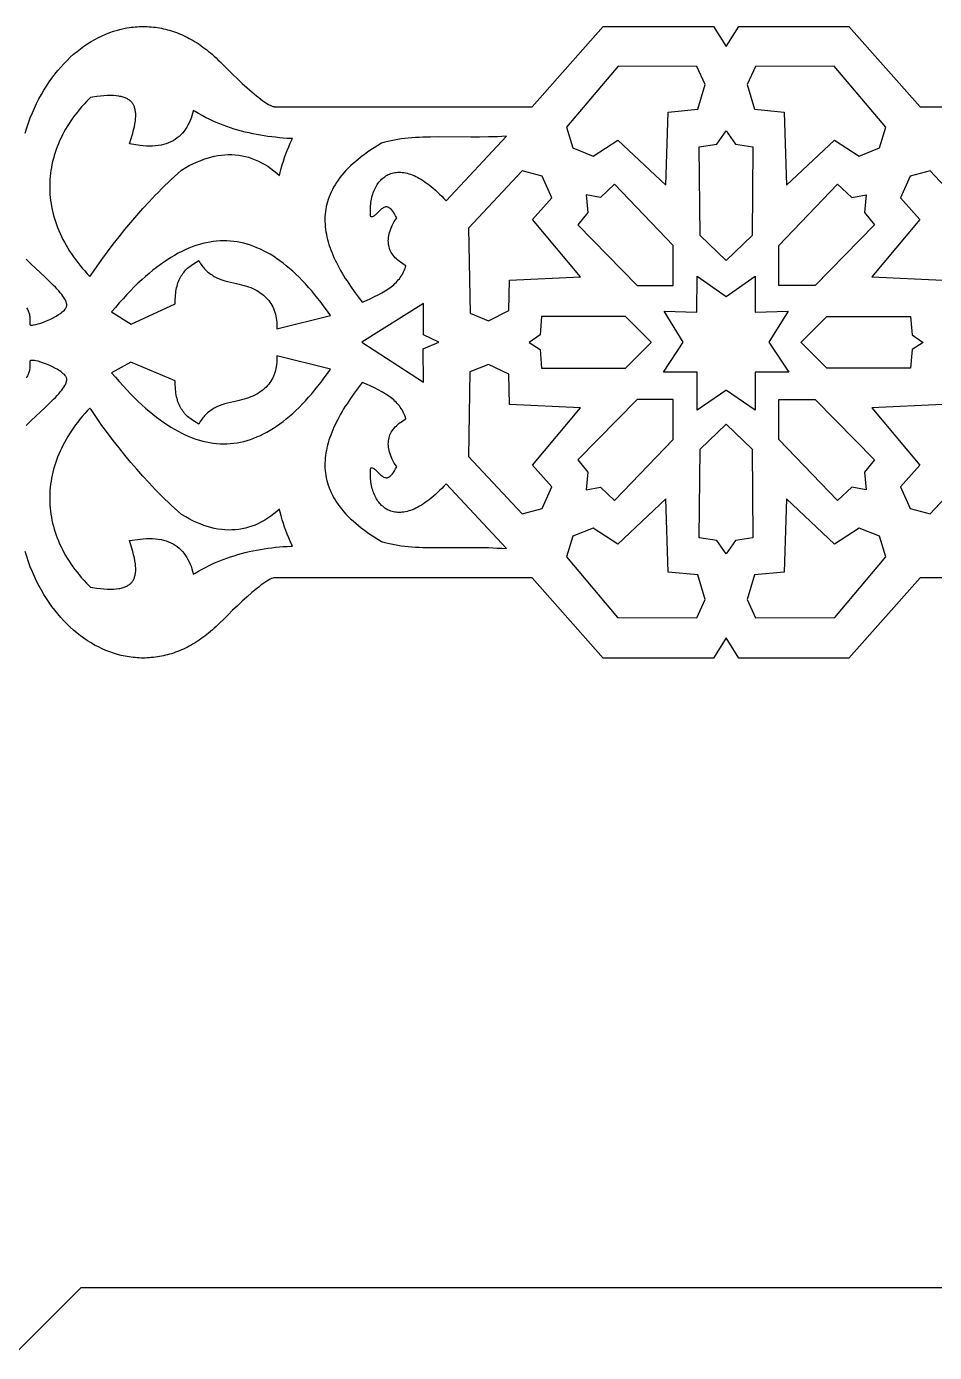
# Model space of a CAD drawing. Extents: x -535 to 1345, y -535 to 535.
# Drawn here: x -73 to 21.7, y 157.1 to 295.4 of the extents above; entities that cross this region are included whole.
import ezdxf

# ---------------------------------------------------------------- set-up
doc = ezdxf.new("R2010")
doc.units = 0
doc.layers.add('LAYER_1', color=18, linetype='CONTINUOUS')
doc.layers.add('LAYER_10', color=174, linetype='CONTINUOUS')

msp = doc.modelspace()

# ---------------------------------------------------------------- linework, layer by layer
at = {"layer": 'LAYER_1'}
for points in [[(-6.06, 286.52), (-2.96, 286.81), (-2.19, 289.39), (-3.05, 291.28), (-11.27, 291.3), (-16.66, 284.93), (-15.99, 282.79), (-13.88, 281.93), (-11.29, 283.6), (-6.3, 278.88)], [(6.3, 278.88), (11.29, 283.6), (13.88, 281.93), (15.99, 282.79), (16.66, 284.93), (11.27, 291.3), (3.05, 291.28), (2.19, 289.39), (2.96, 286.81), (6.06, 286.52)], [(-55.38, 286.58), (-55.57, 286.7), (-55.59, 286.63), (-55.65, 286.37), (-55.73, 286.12), (-55.81, 285.87), (-55.91, 285.63), (-56.01, 285.39), (-56.13, 285.16), (-56.25, 284.94), (-56.39, 284.73), (-56.54, 284.53), (-56.7, 284.33), (-56.87, 284.15), (-57.05, 283.98), (-57.25, 283.82), (-57.46, 283.67), (-57.68, 283.53), (-57.91, 283.41), (-58.15, 283.31), (-58.4, 283.21), (-58.67, 283.14), (-58.94, 283.07), (-59.22, 283.02), (-59.52, 282.99), (-59.82, 282.97), (-60.13, 282.96), (-60.45, 282.97), (-60.79, 282.99), (-61.13, 283.03), (-62.24, 283.19), (-61.89, 284.31), (-61.8, 284.66), (-61.72, 284.99), (-61.66, 285.31), (-61.61, 285.61), (-61.6, 285.75), (-61.59, 285.88), (-61.58, 286.01), (-61.58, 286.14), (-61.58, 286.26), (-61.58, 286.38), (-61.59, 286.49), (-61.6, 286.6), (-61.62, 286.7), (-61.64, 286.8), (-61.66, 286.89), (-61.69, 286.98), (-61.71, 287.06), (-61.75, 287.14), (-61.78, 287.22), (-61.82, 287.29), (-61.86, 287.36), (-61.9, 287.42), (-61.94, 287.48), (-61.99, 287.54), (-62.04, 287.6), (-62.1, 287.65), (-62.16, 287.71), (-62.22, 287.76), (-62.28, 287.8), (-62.36, 287.85), (-62.43, 287.89), (-62.51, 287.93), (-62.6, 287.97), (-62.69, 288.01), (-62.78, 288.05), (-62.89, 288.08), (-62.99, 288.11), (-63.11, 288.14), (-63.22, 288.16), (-63.34, 288.18), (-63.61, 288.22), (-63.9, 288.24), (-64.21, 288.25), (-64.54, 288.24), (-64.89, 288.22), (-65.26, 288.19), (-65.65, 288.14), (-66.07, 288.08), (-66.31, 288.03), (-66.44, 287.9), (-66.71, 287.62), (-66.97, 287.34), (-67.22, 287.06), (-67.46, 286.77), (-67.7, 286.48), (-67.92, 286.2), (-68.13, 285.91), (-68.34, 285.61), (-68.53, 285.32), (-68.72, 285.02), (-68.89, 284.73), (-69.06, 284.43), (-69.22, 284.13), (-69.37, 283.82), (-69.51, 283.52), (-69.64, 283.22), (-69.76, 282.91), (-69.88, 282.61), (-69.98, 282.3), (-70.08, 281.99), (-70.16, 281.68), (-70.24, 281.37), (-70.31, 281.06), (-70.37, 280.75), (-70.42, 280.44), (-70.47, 280.13), (-70.5, 279.81), (-70.52, 279.5), (-70.54, 279.19), (-70.55, 278.87), (-70.55, 278.56), (-70.54, 278.24), (-70.52, 277.93), (-70.49, 277.62), (-70.45, 277.3), (-70.41, 276.99), (-70.35, 276.67), (-70.29, 276.36), (-70.22, 276.04), (-70.14, 275.73), (-70.05, 275.42), (-69.95, 275.11), (-69.84, 274.79), (-69.72, 274.48), (-69.6, 274.17), (-69.46, 273.86), (-69.32, 273.55), (-69.17, 273.24), (-69.01, 272.94), (-68.84, 272.63), (-68.66, 272.33), (-68.47, 272.02), (-68.27, 271.72), (-68.07, 271.42), (-67.85, 271.12), (-67.62, 270.82), (-67.39, 270.53), (-67.15, 270.23), (-66.89, 269.94), (-66.63, 269.65), (-66.36, 269.36), (-66.35, 269.35), (-66.24, 269.52), (-65.67, 270.34), (-65.1, 271.15), (-64.51, 271.95), (-63.92, 272.74), (-63.32, 273.51), (-62.71, 274.27), (-62.09, 275.01), (-61.47, 275.74), (-60.84, 276.46), (-60.19, 277.16), (-59.87, 277.51), (-59.54, 277.85), (-59.21, 278.18), (-58.88, 278.52), (-58.54, 278.85), (-58.21, 279.17), (-57.87, 279.49), (-57.53, 279.81), (-57.18, 280.12), (-56.79, 280.47), (-56.36, 280.72), (-55.99, 280.93), (-55.61, 281.12), (-55.23, 281.29), (-54.86, 281.45), (-54.49, 281.59), (-54.12, 281.72), (-53.75, 281.82), (-53.38, 281.91), (-53.01, 281.98), (-52.64, 282.03), (-52.28, 282.07), (-51.92, 282.08), (-51.56, 282.08), (-51.2, 282.06), (-50.84, 282.02), (-50.49, 281.97), (-50.14, 281.89), (-49.8, 281.8), (-49.45, 281.68), (-49.11, 281.55), (-48.78, 281.41), (-48.45, 281.24), (-48.12, 281.06), (-47.8, 280.86), (-47.49, 280.64), (-47.17, 280.4), (-46.86, 280.15), (-46.58, 279.9), (-46.5, 280.23), (-46.4, 280.62), (-46.29, 281.01), (-46.18, 281.39), (-46.05, 281.77), (-45.91, 282.15), (-45.77, 282.52), (-45.62, 282.89), (-45.46, 283.26), (-45.29, 283.63), (-45.23, 283.75), (-45.38, 283.76), (-45.79, 283.78), (-46.19, 283.81), (-46.59, 283.85), (-46.99, 283.89), (-47.39, 283.93), (-47.79, 283.98), (-48.19, 284.04), (-48.58, 284.11), (-48.98, 284.18), (-49.37, 284.26), (-49.76, 284.34), (-50.15, 284.43), (-50.54, 284.53), (-50.92, 284.64), (-51.3, 284.75), (-51.69, 284.88), (-52.06, 285.01), (-52.44, 285.15), (-52.82, 285.29), (-53.19, 285.45), (-53.56, 285.62), (-53.93, 285.79), (-54.29, 285.97), (-54.66, 286.16), (-55.02, 286.37)], [(-29.2, 277.25), (-22.91, 284.01), (-23.39, 283.98), (-23.86, 283.95), (-24.33, 283.93), (-24.79, 283.92), (-25.71, 283.9), (-26.61, 283.9), (-30.03, 283.92), (-30.84, 283.91), (-31.63, 283.89), (-32.02, 283.88), (-32.4, 283.86), (-32.78, 283.83), (-33.15, 283.8), (-33.52, 283.76), (-33.88, 283.72), (-34.24, 283.66), (-34.59, 283.6), (-34.93, 283.53), (-35.27, 283.46), (-35.61, 283.37), (-35.94, 283.27), (-36.32, 283.04), (-36.7, 282.8), (-37.06, 282.57), (-37.4, 282.33), (-37.73, 282.1), (-38.05, 281.86), (-38.35, 281.62), (-38.63, 281.38), (-38.91, 281.14), (-39.17, 280.9), (-39.42, 280.66), (-39.65, 280.41), (-39.87, 280.17), (-40.08, 279.92), (-40.28, 279.68), (-40.46, 279.43), (-40.63, 279.18), (-40.79, 278.93), (-40.94, 278.68), (-41.07, 278.43), (-41.2, 278.18), (-41.31, 277.92), (-41.41, 277.67), (-41.5, 277.41), (-41.58, 277.16), (-41.65, 276.9), (-41.71, 276.65), (-41.76, 276.39), (-41.79, 276.13), (-41.82, 275.87), (-41.84, 275.61), (-41.84, 275.35), (-41.84, 275.09), (-41.83, 274.82), (-41.81, 274.56), (-41.78, 274.3), (-41.74, 274.03), (-41.69, 273.77), (-41.64, 273.5), (-41.57, 273.24), (-41.5, 272.97), (-41.42, 272.7), (-41.33, 272.43), (-41.24, 272.16), (-41.13, 271.89), (-41.02, 271.62), (-40.9, 271.35), (-40.78, 271.08), (-40.64, 270.81), (-40.51, 270.54), (-40.36, 270.27), (-40.21, 269.99), (-40.05, 269.72), (-39.89, 269.45), (-39.72, 269.17), (-39.54, 268.9), (-39.36, 268.62), (-39.17, 268.35), (-38.78, 267.79), (-38.37, 267.24), (-37.95, 266.68), (-37.5, 266.87), (-37.07, 267.07), (-36.66, 267.26), (-36.28, 267.45), (-35.91, 267.65), (-35.57, 267.85), (-35.4, 267.96), (-35.24, 268.06), (-35.09, 268.17), (-34.94, 268.28), (-34.8, 268.39), (-34.67, 268.51), (-34.54, 268.63), (-34.42, 268.75), (-34.3, 268.87), (-34.19, 269), (-34.08, 269.13), (-33.98, 269.26), (-33.89, 269.4), (-33.8, 269.54), (-33.72, 269.69), (-33.64, 269.84), (-33.57, 269.99), (-33.51, 270.15), (-33.45, 270.31), (-33.4, 270.48), (-33.59, 270.59), (-33.77, 270.71), (-33.94, 270.83), (-34.1, 270.95), (-34.24, 271.07), (-34.38, 271.2), (-34.51, 271.32), (-34.63, 271.46), (-34.73, 271.59), (-34.83, 271.73), (-34.92, 271.87), (-34.99, 272.01), (-35.06, 272.16), (-35.11, 272.31), (-35.16, 272.46), (-35.19, 272.61), (-35.22, 272.77), (-35.23, 272.93), (-35.24, 273.1), (-35.23, 273.26), (-35.22, 273.43), (-35.19, 273.6), (-35.15, 273.78), (-35.11, 273.96), (-35.05, 274.14), (-34.98, 274.32), (-34.9, 274.51), (-34.82, 274.7), (-34.72, 274.89), (-34.61, 275.09), (-34.49, 275.29), (-34.36, 275.49), (-34.48, 275.71), (-34.59, 275.9), (-34.7, 276.07), (-34.8, 276.22), (-34.9, 276.34), (-35, 276.43), (-35.1, 276.51), (-35.19, 276.57), (-35.28, 276.6), (-35.37, 276.62), (-35.45, 276.63), (-35.53, 276.62), (-35.61, 276.6), (-35.69, 276.57), (-35.77, 276.52), (-35.85, 276.47), (-35.93, 276.41), (-36, 276.35), (-36.15, 276.2), (-36.45, 275.91), (-36.6, 275.78), (-36.67, 275.72), (-36.75, 275.67), (-36.83, 275.63), (-36.91, 275.6), (-36.99, 275.58), (-37.07, 275.58), (-37.09, 275.78), (-37.1, 275.97), (-37.1, 276.17), (-37.1, 276.36), (-37.09, 276.55), (-37.08, 276.73), (-37.06, 276.91), (-37.04, 277.09), (-37.01, 277.27), (-36.98, 277.44), (-36.94, 277.61), (-36.9, 277.78), (-36.85, 277.94), (-36.8, 278.1), (-36.74, 278.25), (-36.68, 278.4), (-36.61, 278.54), (-36.54, 278.68), (-36.47, 278.82), (-36.39, 278.95), (-36.31, 279.07), (-36.22, 279.19), (-36.13, 279.3), (-36.03, 279.41), (-35.93, 279.52), (-35.82, 279.61), (-35.71, 279.7), (-35.6, 279.78), (-35.48, 279.86), (-35.36, 279.93), (-35.24, 280), (-35.11, 280.05), (-34.98, 280.1), (-34.84, 280.15), (-34.7, 280.18), (-34.55, 280.21), (-34.41, 280.23), (-34.26, 280.24), (-34.1, 280.24), (-33.94, 280.24), (-33.78, 280.23), (-33.61, 280.2), (-33.45, 280.17), (-33.27, 280.14), (-33.1, 280.09), (-32.92, 280.03), (-32.74, 279.96), (-32.55, 279.89), (-32.37, 279.8), (-32.17, 279.71), (-31.98, 279.6), (-31.78, 279.48), (-31.58, 279.36), (-31.38, 279.22), (-31.17, 279.08), (-30.97, 278.92), (-30.75, 278.75), (-30.54, 278.57), (-30.32, 278.38), (-30.11, 278.17), (-29.88, 277.96), (-29.66, 277.73), (-29.43, 277.5)], [(0, 271.04), (-2.71, 273.63), (-2.8, 282.9), (-0.96, 283.18), (0, 284.57), (0.96, 283.18), (2.8, 282.9), (2.71, 273.63)], [(-22.68, 265.8), (-22.59, 268.98), (-15.18, 269.32), (-20.2, 275.32), (-18.18, 277.56), (-19.19, 279.84), (-21.29, 280.4), (-26.88, 274.4), (-26.71, 265.55), (-24.77, 264.73)], [(22.59, 268.98), (22.68, 265.8), (24.77, 264.73), (26.71, 265.55), (26.88, 274.4), (21.29, 280.4), (19.19, 279.84), (18.18, 277.56), (20.2, 275.32), (15.18, 269.32)], [(-9.27, 268.44), (-5.51, 268.44), (-5.51, 272.61), (-11.63, 279.01), (-13.12, 277.62), (-14.6, 277.9), (-14.43, 276.04), (-15.48, 274.75)], [(9.27, 268.44), (5.51, 268.44), (5.51, 272.61), (11.63, 279.01), (13.12, 277.62), (14.6, 277.9), (14.43, 276.04), (15.48, 274.75)], [(-46.87, 263.9), (-41.27, 265.29), (-41.59, 265.76), (-41.92, 266.2), (-42.24, 266.64), (-42.57, 267.06), (-42.89, 267.46), (-43.22, 267.85), (-43.55, 268.23), (-43.88, 268.6), (-44.21, 268.95), (-44.54, 269.28), (-44.87, 269.61), (-45.2, 269.91), (-45.54, 270.21), (-45.87, 270.49), (-46.21, 270.76), (-46.54, 271.01), (-46.88, 271.25), (-47.22, 271.47), (-47.56, 271.68), (-47.9, 271.87), (-48.24, 272.05), (-48.58, 272.22), (-48.93, 272.37), (-49.27, 272.51), (-49.62, 272.63), (-49.96, 272.74), (-50.31, 272.83), (-50.66, 272.91), (-51.01, 272.97), (-51.36, 273.02), (-51.72, 273.06), (-52.07, 273.08), (-52.42, 273.08), (-52.78, 273.07), (-53.14, 273.05), (-53.5, 273.01), (-53.86, 272.95), (-54.22, 272.88), (-54.58, 272.8), (-54.94, 272.7), (-55.31, 272.58), (-55.68, 272.45), (-56.04, 272.31), (-56.41, 272.15), (-56.78, 271.97), (-57.16, 271.78), (-57.53, 271.57), (-57.9, 271.35), (-58.28, 271.11), (-58.66, 270.86), (-59.03, 270.59), (-59.42, 270.31), (-59.8, 270.01), (-60.18, 269.69), (-60.56, 269.36), (-60.95, 269.01), (-61.34, 268.65), (-61.73, 268.27), (-62.12, 267.88), (-62.51, 267.47), (-62.9, 267.04), (-63.3, 266.6), (-63.69, 266.14), (-64.09, 265.66), (-62.06, 264.38), (-57.45, 266.5), (-57.45, 266.74), (-57.45, 266.97), (-57.44, 267.19), (-57.43, 267.41), (-57.41, 267.61), (-57.38, 267.81), (-57.35, 268), (-57.31, 268.19), (-57.27, 268.36), (-57.23, 268.53), (-57.17, 268.69), (-57.12, 268.85), (-57.05, 269), (-56.98, 269.14), (-56.91, 269.28), (-56.83, 269.42), (-56.75, 269.55), (-56.67, 269.67), (-56.57, 269.79), (-56.48, 269.9), (-56.38, 270.01), (-56.27, 270.12), (-56.16, 270.22), (-56.05, 270.33), (-55.93, 270.42), (-55.81, 270.52), (-55.55, 270.7), (-55.28, 270.87), (-55, 271.04), (-54.92, 270.9), (-54.84, 270.76), (-54.75, 270.63), (-54.67, 270.5), (-54.58, 270.38), (-54.48, 270.27), (-54.39, 270.16), (-54.29, 270.05), (-54.18, 269.95), (-54.08, 269.86), (-53.97, 269.77), (-53.86, 269.68), (-53.74, 269.6), (-53.62, 269.52), (-53.5, 269.44), (-53.38, 269.37), (-53.26, 269.3), (-53.13, 269.24), (-52.86, 269.12), (-52.59, 269.01), (-52.3, 268.92), (-52.01, 268.83), (-51.7, 268.76), (-51.39, 268.69), (-51.06, 268.63), (-50.79, 268.57), (-50.53, 268.51), (-50.28, 268.44), (-50.04, 268.36), (-49.81, 268.28), (-49.58, 268.2), (-49.37, 268.1), (-49.16, 268), (-48.96, 267.9), (-48.78, 267.79), (-48.6, 267.67), (-48.42, 267.55), (-48.26, 267.43), (-48.11, 267.29), (-47.96, 267.15), (-47.83, 267.01), (-47.7, 266.86), (-47.58, 266.7), (-47.47, 266.54), (-47.37, 266.37), (-47.28, 266.2), (-47.2, 266.02), (-47.13, 265.83), (-47.06, 265.64), (-47.01, 265.44), (-46.96, 265.24), (-46.92, 265.03), (-46.89, 264.82), (-46.87, 264.6), (-46.86, 264.37), (-46.86, 264.14)], [(0, 257.45), (-0.04, 257.48), (-3.03, 255.4), (-3.03, 259.39), (-6.54, 259.39), (-4.47, 262.52), (-6.47, 265.73), (-3.04, 265.65), (-3.03, 269.41), (0, 267.27), (3.03, 269.41), (3.04, 265.65), (6.47, 265.73), (4.47, 262.52), (6.54, 259.39), (3.03, 259.39), (3.03, 255.4), (0.04, 257.48)], [(-31.58, 258.32), (-31.59, 261.82), (-29.97, 262.5), (-31.57, 263.29), (-31.57, 266.53), (-38, 262.5)], [(-10.49, 259.79), (-7.81, 262.49), (-7.82, 262.5), (-10.49, 265.2), (-19.24, 265.2), (-19.41, 263.26), (-20.55, 262.49), (-19.41, 261.73), (-19.24, 259.79)], [(10.49, 259.79), (7.81, 262.49), (7.82, 262.5), (10.49, 265.2), (19.24, 265.2), (19.41, 263.26), (20.55, 262.49), (19.41, 261.73), (19.24, 259.79)], [(-41.27, 259.69), (-46.87, 261.08), (-46.86, 260.85), (-46.86, 260.61), (-46.87, 260.39), (-46.89, 260.17), (-46.92, 259.95), (-46.96, 259.75), (-47.01, 259.54), (-47.06, 259.35), (-47.13, 259.15), (-47.2, 258.97), (-47.28, 258.79), (-47.37, 258.62), (-47.47, 258.45), (-47.58, 258.29), (-47.7, 258.13), (-47.83, 257.98), (-47.96, 257.83), (-48.11, 257.7), (-48.26, 257.56), (-48.42, 257.43), (-48.6, 257.31), (-48.78, 257.2), (-48.96, 257.09), (-49.16, 256.98), (-49.37, 256.88), (-49.58, 256.79), (-49.81, 256.71), (-50.04, 256.62), (-50.28, 256.55), (-50.53, 256.48), (-50.79, 256.42), (-51.06, 256.36), (-51.39, 256.3), (-51.7, 256.23), (-52.01, 256.15), (-52.3, 256.07), (-52.59, 255.97), (-52.86, 255.87), (-53.13, 255.75), (-53.26, 255.68), (-53.38, 255.62), (-53.5, 255.54), (-53.62, 255.47), (-53.74, 255.39), (-53.86, 255.31), (-53.97, 255.22), (-54.08, 255.13), (-54.18, 255.03), (-54.29, 254.93), (-54.39, 254.83), (-54.48, 254.72), (-54.58, 254.6), (-54.67, 254.48), (-54.75, 254.36), (-54.84, 254.23), (-54.92, 254.09), (-55, 253.95), (-55.28, 254.12), (-55.55, 254.29), (-55.81, 254.47), (-55.93, 254.57), (-56.05, 254.66), (-56.16, 254.76), (-56.27, 254.87), (-56.38, 254.97), (-56.48, 255.08), (-56.57, 255.2), (-56.67, 255.32), (-56.75, 255.44), (-56.83, 255.57), (-56.91, 255.7), (-56.98, 255.84), (-57.05, 255.99), (-57.12, 256.14), (-57.17, 256.29), (-57.23, 256.46), (-57.27, 256.63), (-57.31, 256.8), (-57.35, 256.99), (-57.38, 257.18), (-57.41, 257.37), (-57.43, 257.58), (-57.44, 257.79), (-57.45, 258.02), (-57.45, 258.25), (-57.45, 258.49), (-62.08, 260.43), (-64.09, 259.32), (-63.69, 258.85), (-63.3, 258.39), (-62.9, 257.95), (-62.51, 257.52), (-62.12, 257.11), (-61.73, 256.72), (-61.34, 256.34), (-60.95, 255.98), (-60.56, 255.63), (-60.18, 255.3), (-59.8, 254.98), (-59.42, 254.68), (-59.03, 254.4), (-58.66, 254.13), (-58.28, 253.88), (-57.9, 253.64), (-57.53, 253.42), (-57.16, 253.21), (-56.78, 253.02), (-56.41, 252.84), (-56.04, 252.68), (-55.68, 252.53), (-55.31, 252.4), (-54.94, 252.29), (-54.58, 252.19), (-54.22, 252.1), (-53.86, 252.03), (-53.5, 251.98), (-53.14, 251.94), (-52.78, 251.91), (-52.42, 251.9), (-52.07, 251.91), (-51.72, 251.93), (-51.36, 251.96), (-51.01, 252.01), (-50.66, 252.08), (-50.31, 252.16), (-49.96, 252.25), (-49.62, 252.36), (-49.27, 252.48), (-48.93, 252.62), (-48.58, 252.77), (-48.24, 252.93), (-47.9, 253.11), (-47.56, 253.31), (-47.22, 253.52), (-46.88, 253.74), (-46.54, 253.98), (-46.21, 254.23), (-45.87, 254.5), (-45.54, 254.78), (-45.2, 255.07), (-44.87, 255.38), (-44.54, 255.7), (-44.21, 256.04), (-43.88, 256.39), (-43.55, 256.76), (-43.22, 257.13), (-42.89, 257.53), (-42.57, 257.93), (-42.24, 258.35), (-41.92, 258.79), (-41.59, 259.23)], [(-18.18, 247.43), (-20.2, 249.67), (-15.18, 255.67), (-22.59, 256.01), (-22.68, 259.18), (-24.77, 260.17), (-26.72, 259.42), (-26.88, 250.59), (-21.29, 244.59), (-19.19, 245.15)], [(26.71, 259.42), (24.77, 260.17), (22.68, 259.18), (22.59, 256.01), (15.18, 255.67), (20.2, 249.67), (18.18, 247.43), (19.19, 245.15), (21.29, 244.59), (26.88, 250.59)], [(-35.94, 241.72), (-35.61, 241.62), (-35.27, 241.53), (-34.93, 241.45), (-34.59, 241.38), (-34.24, 241.32), (-33.88, 241.27), (-33.52, 241.23), (-33.15, 241.19), (-32.78, 241.16), (-32.4, 241.13), (-32.02, 241.11), (-31.63, 241.09), (-30.84, 241.08), (-30.03, 241.07), (-26.61, 241.09), (-25.71, 241.09), (-24.79, 241.07), (-24.33, 241.05), (-23.86, 241.03), (-23.39, 241.01), (-22.91, 240.98), (-29.2, 247.74), (-29.43, 247.49), (-29.66, 247.25), (-29.88, 247.03), (-30.11, 246.81), (-30.32, 246.61), (-30.54, 246.42), (-30.75, 246.24), (-30.97, 246.07), (-31.17, 245.91), (-31.38, 245.77), (-31.58, 245.63), (-31.78, 245.5), (-31.98, 245.39), (-32.17, 245.28), (-32.37, 245.19), (-32.55, 245.1), (-32.74, 245.02), (-32.92, 244.96), (-33.1, 244.9), (-33.27, 244.85), (-33.45, 244.81), (-33.61, 244.78), (-33.78, 244.76), (-33.94, 244.75), (-34.1, 244.74), (-34.26, 244.75), (-34.41, 244.76), (-34.55, 244.78), (-34.7, 244.81), (-34.84, 244.84), (-34.98, 244.88), (-35.11, 244.93), (-35.24, 244.99), (-35.36, 245.05), (-35.48, 245.13), (-35.6, 245.2), (-35.71, 245.29), (-35.82, 245.38), (-35.93, 245.47), (-36.03, 245.57), (-36.13, 245.68), (-36.22, 245.8), (-36.31, 245.92), (-36.39, 246.04), (-36.47, 246.17), (-36.54, 246.3), (-36.61, 246.44), (-36.68, 246.59), (-36.74, 246.74), (-36.8, 246.89), (-36.85, 247.05), (-36.9, 247.21), (-36.94, 247.37), (-36.98, 247.54), (-37.01, 247.72), (-37.04, 247.89), (-37.06, 248.07), (-37.08, 248.26), (-37.09, 248.44), (-37.1, 248.63), (-37.1, 248.82), (-37.1, 249.01), (-37.09, 249.21), (-37.07, 249.41), (-36.99, 249.4), (-36.91, 249.39), (-36.83, 249.36), (-36.75, 249.32), (-36.67, 249.27), (-36.6, 249.21), (-36.45, 249.08), (-36.15, 248.78), (-36, 248.64), (-35.93, 248.58), (-35.85, 248.52), (-35.77, 248.46), (-35.69, 248.42), (-35.61, 248.39), (-35.53, 248.37), (-35.45, 248.36), (-35.37, 248.36), (-35.28, 248.38), (-35.19, 248.42), (-35.1, 248.48), (-35, 248.55), (-34.9, 248.65), (-34.8, 248.77), (-34.7, 248.91), (-34.59, 249.08), (-34.48, 249.28), (-34.36, 249.5), (-34.49, 249.7), (-34.61, 249.9), (-34.72, 250.1), (-34.82, 250.29), (-34.9, 250.48), (-34.98, 250.66), (-35.05, 250.85), (-35.11, 251.03), (-35.15, 251.21), (-35.19, 251.38), (-35.22, 251.56), (-35.23, 251.72), (-35.24, 251.89), (-35.23, 252.05), (-35.22, 252.22), (-35.19, 252.37), (-35.16, 252.53), (-35.11, 252.68), (-35.06, 252.83), (-34.99, 252.98), (-34.92, 253.12), (-34.83, 253.26), (-34.73, 253.4), (-34.63, 253.53), (-34.51, 253.66), (-34.38, 253.79), (-34.24, 253.92), (-34.1, 254.04), (-33.94, 254.16), (-33.77, 254.28), (-33.59, 254.39), (-33.4, 254.5), (-33.45, 254.67), (-33.51, 254.84), (-33.57, 255), (-33.64, 255.15), (-33.72, 255.3), (-33.8, 255.45), (-33.89, 255.59), (-33.98, 255.72), (-34.08, 255.86), (-34.19, 255.99), (-34.3, 256.12), (-34.42, 256.24), (-34.54, 256.36), (-34.67, 256.48), (-34.8, 256.59), (-34.94, 256.71), (-35.09, 256.82), (-35.24, 256.92), (-35.4, 257.03), (-35.57, 257.13), (-35.91, 257.34), (-36.28, 257.54), (-36.66, 257.73), (-37.07, 257.92), (-37.5, 258.11), (-37.95, 258.3), (-38.37, 257.75), (-38.78, 257.19), (-39.17, 256.64), (-39.36, 256.37), (-39.54, 256.09), (-39.72, 255.82), (-39.89, 255.54), (-40.05, 255.27), (-40.21, 254.99), (-40.36, 254.72), (-40.51, 254.45), (-40.64, 254.18), (-40.78, 253.9), (-40.9, 253.63), (-41.02, 253.36), (-41.13, 253.09), (-41.24, 252.82), (-41.33, 252.55), (-41.42, 252.29), (-41.5, 252.02), (-41.57, 251.75), (-41.64, 251.49), (-41.69, 251.22), (-41.74, 250.95), (-41.78, 250.69), (-41.81, 250.43), (-41.83, 250.16), (-41.84, 249.9), (-41.84, 249.64), (-41.84, 249.38), (-41.82, 249.12), (-41.79, 248.86), (-41.76, 248.6), (-41.71, 248.34), (-41.65, 248.08), (-41.58, 247.83), (-41.5, 247.57), (-41.41, 247.32), (-41.31, 247.06), (-41.2, 246.81), (-41.07, 246.56), (-40.94, 246.31), (-40.79, 246.06), (-40.63, 245.81), (-40.46, 245.56), (-40.28, 245.31), (-40.08, 245.07), (-39.87, 244.82), (-39.65, 244.57), (-39.42, 244.33), (-39.17, 244.09), (-38.91, 243.85), (-38.63, 243.61), (-38.35, 243.37), (-38.05, 243.13), (-37.73, 242.89), (-37.4, 242.65), (-37.06, 242.42), (-36.7, 242.18), (-36.32, 241.95)], [(-5.51, 252.37), (-5.51, 256.54), (-9.27, 256.54), (-15.48, 250.24), (-14.43, 248.95), (-14.6, 247.09), (-13.12, 247.37), (-11.63, 245.98)], [(5.51, 252.37), (5.51, 256.54), (9.27, 256.54), (15.48, 250.24), (14.43, 248.95), (14.6, 247.09), (13.12, 247.37), (11.63, 245.98)], [(-63.22, 236.82), (-63.11, 236.85), (-62.99, 236.88), (-62.89, 236.91), (-62.78, 236.94), (-62.69, 236.98), (-62.6, 237.01), (-62.51, 237.05), (-62.43, 237.09), (-62.36, 237.14), (-62.28, 237.18), (-62.22, 237.23), (-62.16, 237.28), (-62.1, 237.33), (-62.04, 237.39), (-61.99, 237.44), (-61.94, 237.5), (-61.9, 237.56), (-61.86, 237.63), (-61.82, 237.7), (-61.78, 237.77), (-61.75, 237.84), (-61.71, 237.92), (-61.69, 238.01), (-61.66, 238.1), (-61.64, 238.19), (-61.62, 238.29), (-61.6, 238.39), (-61.59, 238.49), (-61.58, 238.61), (-61.58, 238.72), (-61.58, 238.85), (-61.58, 238.97), (-61.59, 239.1), (-61.6, 239.24), (-61.61, 239.38), (-61.66, 239.68), (-61.72, 239.99), (-61.8, 240.33), (-61.89, 240.68), (-62.24, 241.8), (-61.13, 241.96), (-60.79, 241.99), (-60.45, 242.02), (-60.13, 242.02), (-59.82, 242.02), (-59.52, 242), (-59.22, 241.96), (-58.94, 241.92), (-58.67, 241.85), (-58.4, 241.77), (-58.15, 241.68), (-57.91, 241.57), (-57.68, 241.45), (-57.46, 241.32), (-57.25, 241.17), (-57.05, 241.01), (-56.87, 240.84), (-56.7, 240.65), (-56.54, 240.46), (-56.39, 240.26), (-56.25, 240.05), (-56.13, 239.82), (-56.01, 239.6), (-55.91, 239.36), (-55.81, 239.12), (-55.73, 238.87), (-55.65, 238.62), (-55.59, 238.36), (-55.57, 238.29), (-55.38, 238.41), (-55.02, 238.62), (-54.66, 238.82), (-54.29, 239.01), (-53.93, 239.2), (-53.56, 239.37), (-53.19, 239.54), (-52.82, 239.69), (-52.44, 239.84), (-52.06, 239.98), (-51.69, 240.11), (-51.3, 240.23), (-50.92, 240.35), (-50.54, 240.46), (-50.15, 240.55), (-49.76, 240.65), (-49.37, 240.73), (-48.98, 240.81), (-48.58, 240.88), (-48.19, 240.95), (-47.79, 241), (-47.39, 241.05), (-46.99, 241.1), (-46.59, 241.14), (-46.19, 241.17), (-45.79, 241.2), (-45.38, 241.23), (-45.23, 241.23), (-45.29, 241.36), (-45.46, 241.73), (-45.62, 242.1), (-45.77, 242.47), (-45.91, 242.84), (-46.05, 243.22), (-46.18, 243.6), (-46.29, 243.98), (-46.4, 244.37), (-46.5, 244.76), (-46.58, 245.09), (-46.86, 244.84), (-47.17, 244.58), (-47.49, 244.35), (-47.8, 244.13), (-48.12, 243.93), (-48.45, 243.75), (-48.78, 243.58), (-49.11, 243.43), (-49.45, 243.3), (-49.8, 243.19), (-50.14, 243.1), (-50.49, 243.02), (-50.84, 242.96), (-51.2, 242.93), (-51.56, 242.91), (-51.92, 242.9), (-52.28, 242.92), (-52.64, 242.95), (-53.01, 243.01), (-53.38, 243.08), (-53.75, 243.17), (-54.12, 243.27), (-54.49, 243.39), (-54.86, 243.54), (-55.23, 243.69), (-55.61, 243.87), (-55.99, 244.06), (-56.36, 244.27), (-56.79, 244.52), (-57.18, 244.87), (-57.53, 245.18), (-57.87, 245.5), (-58.21, 245.82), (-58.54, 246.14), (-58.88, 246.47), (-59.21, 246.8), (-59.54, 247.14), (-59.87, 247.48), (-60.19, 247.83), (-60.84, 248.53), (-61.47, 249.24), (-62.09, 249.97), (-62.71, 250.72), (-63.32, 251.48), (-63.92, 252.25), (-64.51, 253.04), (-65.1, 253.83), (-65.67, 254.65), (-66.24, 255.47), (-66.35, 255.63), (-66.36, 255.62), (-66.63, 255.34), (-66.89, 255.05), (-67.15, 254.75), (-67.39, 254.46), (-67.62, 254.16), (-67.85, 253.87), (-68.07, 253.57), (-68.27, 253.27), (-68.47, 252.96), (-68.66, 252.66), (-68.84, 252.36), (-69.01, 252.05), (-69.17, 251.74), (-69.32, 251.43), (-69.46, 251.13), (-69.6, 250.82), (-69.72, 250.51), (-69.84, 250.19), (-69.95, 249.88), (-70.05, 249.57), (-70.14, 249.26), (-70.22, 248.94), (-70.29, 248.63), (-70.35, 248.32), (-70.41, 248), (-70.45, 247.69), (-70.49, 247.37), (-70.52, 247.06), (-70.54, 246.74), (-70.55, 246.43), (-70.55, 246.12), (-70.54, 245.8), (-70.52, 245.49), (-70.5, 245.17), (-70.47, 244.86), (-70.42, 244.55), (-70.37, 244.24), (-70.31, 243.93), (-70.24, 243.62), (-70.16, 243.31), (-70.08, 243), (-69.98, 242.69), (-69.88, 242.38), (-69.76, 242.08), (-69.64, 241.77), (-69.51, 241.47), (-69.37, 241.16), (-69.22, 240.86), (-69.06, 240.56), (-68.89, 240.26), (-68.72, 239.96), (-68.53, 239.67), (-68.34, 239.37), (-68.13, 239.08), (-67.92, 238.79), (-67.7, 238.5), (-67.46, 238.22), (-67.22, 237.93), (-66.97, 237.65), (-66.71, 237.37), (-66.44, 237.09), (-66.31, 236.96), (-66.07, 236.91), (-65.65, 236.85), (-65.26, 236.8), (-64.89, 236.76), (-64.54, 236.74), (-64.21, 236.74), (-63.9, 236.75), (-63.61, 236.77), (-63.34, 236.8)], [(0, 240.42), (-0.96, 241.81), (-2.8, 242.09), (-2.71, 251.35), (0, 253.95), (2.71, 251.35), (2.8, 242.09), (0.96, 241.81)], [(-16.66, 240.11), (-11.32, 233.79), (-3.05, 233.76), (-2.19, 235.65), (-2.96, 238.23), (-6.06, 238.52), (-6.3, 246.16), (-11.29, 241.44), (-13.88, 243.11), (-15.99, 242.25)], [(16.66, 240.11), (15.99, 242.25), (13.88, 243.11), (11.29, 241.44), (6.3, 246.16), (6.06, 238.52), (2.96, 238.23), (2.19, 235.65), (3.05, 233.76), (11.32, 233.79)]]:
    msp.add_lwpolyline(points, close=True, dxfattribs=at)
for points in [[(-72.97, 266.11), (-72.88, 265.95), (-72.8, 265.78), (-72.76, 265.69), (-72.73, 265.6), (-72.7, 265.5), (-72.67, 265.4), (-72.65, 265.3), (-72.63, 265.19), (-72.62, 265.07), (-72.61, 264.95), (-72.61, 264.83), (-72.61, 264.7), (-72.61, 264.56), (-72.62, 264.42), (-72.63, 264.38), (-72.62, 264.36), (-72.61, 264.34), (-72.58, 264.32), (-72.54, 264.3), (-72.48, 264.29), (-72.41, 264.29), (-72.33, 264.29), (-72.23, 264.31), (-72.01, 264.35), (-71.76, 264.41), (-71.48, 264.5), (-71.18, 264.61), (-70.87, 264.73), (-70.55, 264.88), (-70.24, 265.03), (-69.93, 265.2), (-69.78, 265.29), (-69.64, 265.38), (-69.5, 265.47), (-69.37, 265.57), (-69.24, 265.66), (-69.13, 265.76), (-69.02, 265.86), (-68.93, 265.96), (-68.89, 266.01), (-68.85, 266.07), (-68.82, 266.12), (-68.8, 266.18), (-68.78, 266.24), (-68.77, 266.3), (-68.77, 266.36), (-68.77, 266.42), (-68.77, 266.49), (-68.78, 266.56), (-68.8, 266.63), (-68.82, 266.7), (-68.88, 266.85), (-68.96, 267), (-69.06, 267.16), (-69.17, 267.32), (-69.3, 267.5), (-69.44, 267.67), (-69.6, 267.86), (-69.78, 268.05), (-69.96, 268.24), (-70.16, 268.44), (-70.58, 268.85), (-71.03, 269.29), (-72, 270.2), (-72.5, 270.68), (-73, 271.18)], [(-73, 253.81), (-72.5, 254.3), (-72, 254.78), (-71.03, 255.7), (-70.58, 256.13), (-70.16, 256.55), (-69.96, 256.75), (-69.78, 256.94), (-69.6, 257.13), (-69.44, 257.31), (-69.3, 257.49), (-69.17, 257.66), (-69.06, 257.83), (-68.96, 257.99), (-68.88, 258.14), (-68.82, 258.29), (-68.8, 258.36), (-68.78, 258.43), (-68.77, 258.5), (-68.77, 258.56), (-68.77, 258.63), (-68.77, 258.69), (-68.78, 258.75), (-68.8, 258.81), (-68.82, 258.87), (-68.85, 258.92), (-68.89, 258.97), (-68.93, 259.03), (-69.02, 259.13), (-69.13, 259.22), (-69.24, 259.32), (-69.37, 259.42), (-69.5, 259.51), (-69.64, 259.6), (-69.78, 259.69), (-69.93, 259.77), (-70.24, 259.93), (-70.55, 260.08), (-70.87, 260.21), (-71.18, 260.33), (-71.48, 260.43), (-71.76, 260.51), (-72.01, 260.56), (-72.13, 260.58), (-72.23, 260.6), (-72.33, 260.6), (-72.41, 260.61), (-72.48, 260.6), (-72.54, 260.59), (-72.58, 260.57), (-72.61, 260.54), (-72.62, 260.53), (-72.63, 260.51), (-72.63, 260.49), (-72.62, 260.47), (-72.62, 260.32), (-72.61, 260.18), (-72.62, 260.04), (-72.62, 259.91), (-72.63, 259.79), (-72.65, 259.67), (-72.67, 259.56), (-72.7, 259.45), (-72.73, 259.35), (-72.76, 259.25), (-72.8, 259.16), (-72.84, 259.07), (-72.88, 258.98), (-72.93, 258.9), (-73.02, 258.75)]]:
    msp.add_lwpolyline(points, dxfattribs=at)
at = {"layer": 'LAYER_10'}
for points in [[(-73.12, 284.32), (-72.95, 284.87), (-72.77, 285.4), (-72.57, 285.93), (-72.36, 286.44), (-72.14, 286.93), (-71.91, 287.42), (-71.67, 287.9), (-71.42, 288.36), (-71.15, 288.81), (-70.88, 289.24), (-70.6, 289.66), (-70.31, 290.07), (-70.01, 290.47), (-69.71, 290.85), (-69.39, 291.22), (-69.07, 291.57), (-68.74, 291.91), (-68.4, 292.24), (-68.05, 292.55), (-67.7, 292.84), (-67.34, 293.13), (-66.98, 293.39), (-66.61, 293.64), (-66.24, 293.88), (-65.85, 294.1), (-65.47, 294.3), (-65.08, 294.49), (-64.69, 294.66), (-64.29, 294.82), (-63.89, 294.95), (-63.48, 295.08), (-63.08, 295.18), (-62.67, 295.27), (-62.25, 295.34), (-62.05, 295.37), (-61.84, 295.39), (-61.63, 295.41), (-61.42, 295.43), (-61.21, 295.44), (-61, 295.45), (-60.79, 295.45), (-60.58, 295.45), (-60.37, 295.44), (-60.16, 295.43), (-59.95, 295.41), (-59.74, 295.39), (-59.53, 295.37), (-59.32, 295.34), (-59.11, 295.3), (-58.9, 295.26), (-58.69, 295.22), (-58.48, 295.17), (-58.27, 295.12), (-58.06, 295.06), (-57.85, 295), (-57.64, 294.93), (-57.44, 294.85), (-57.23, 294.78), (-57.02, 294.69), (-56.81, 294.61), (-56.6, 294.51), (-56.4, 294.42), (-56.19, 294.32), (-55.99, 294.21), (-55.78, 294.1), (-55.58, 293.98), (-55.37, 293.86), (-55.17, 293.73), (-54.97, 293.6), (-54.77, 293.46), (-54.57, 293.31), (-54.37, 293.17), (-54.17, 293.01), (-53.97, 292.85), (-53.77, 292.69), (-53.58, 292.52), (-53.38, 292.35), (-53.19, 292.17), (-53, 291.98), (-52.81, 291.79), (-52.39, 291.38), (-51.94, 290.93), (-51.47, 290.47), (-50.97, 289.99), (-50.47, 289.52), (-49.96, 289.06), (-49.46, 288.63), (-48.98, 288.22), (-48.75, 288.04), (-48.52, 287.86), (-48.31, 287.7), (-48.1, 287.56), (-47.91, 287.43), (-47.73, 287.32), (-47.56, 287.23), (-47.41, 287.16), (-47.27, 287.11), (-47.21, 287.1), (-47.15, 287.09), (-47.09, 287.08), (-47.09, 287.08), (-20.22, 287.08), (-12.81, 295.45), (-1.32, 295.45), (0, 293.36), (1.32, 295.45), (12.81, 295.45), (20.22, 287.08), (47.09, 287.08)], [(47.09, 237.92), (20.22, 237.92), (12.81, 229.55), (1.32, 229.55), (0, 231.64), (0, 231.64), (0, 231.64), (-1.32, 229.55), (-12.83, 229.55), (-20.22, 237.92), (-47.09, 237.92), (-47.09, 237.92), (-47.15, 237.91), (-47.21, 237.9), (-47.27, 237.89), (-47.41, 237.84), (-47.56, 237.77), (-47.73, 237.68), (-47.91, 237.57), (-48.11, 237.44), (-48.31, 237.3), (-48.52, 237.14), (-48.75, 236.96), (-48.98, 236.78), (-49.46, 236.37), (-49.96, 235.94), (-50.47, 235.48), (-50.97, 235.01), (-51.47, 234.53), (-51.94, 234.07), (-52.39, 233.62), (-52.81, 233.21), (-53, 233.02), (-53.19, 232.83), (-53.38, 232.65), (-53.58, 232.48), (-53.77, 232.31), (-53.97, 232.15), (-54.17, 231.99), (-54.37, 231.83), (-54.57, 231.69), (-54.77, 231.54), (-54.97, 231.4), (-55.17, 231.27), (-55.37, 231.14), (-55.58, 231.02), (-55.78, 230.9), (-55.99, 230.79), (-56.19, 230.68), (-56.4, 230.58), (-56.6, 230.49), (-56.81, 230.39), (-57.02, 230.31), (-57.23, 230.22), (-57.44, 230.15), (-57.64, 230.07), (-57.85, 230), (-58.06, 229.94), (-58.27, 229.88), (-58.48, 229.83), (-58.69, 229.78), (-58.9, 229.74), (-59.11, 229.7), (-59.32, 229.66), (-59.53, 229.63), (-59.74, 229.61), (-59.95, 229.59), (-60.16, 229.57), (-60.38, 229.56), (-60.58, 229.55), (-60.79, 229.55), (-61, 229.55), (-61.21, 229.56), (-61.42, 229.57), (-61.63, 229.59), (-61.84, 229.61), (-62.05, 229.63), (-62.25, 229.66), (-62.67, 229.73), (-63.08, 229.82), (-63.48, 229.92), (-63.89, 230.05), (-64.29, 230.18), (-64.69, 230.34), (-65.08, 230.51), (-65.47, 230.7), (-65.86, 230.9), (-66.24, 231.12), (-66.61, 231.36), (-66.98, 231.61), (-67.34, 231.87), (-67.7, 232.16), (-68.05, 232.45), (-68.4, 232.76), (-68.74, 233.09), (-69.07, 233.43), (-69.39, 233.78), (-69.71, 234.15), (-70.01, 234.53), (-70.31, 234.93), (-70.6, 235.34), (-70.88, 235.76), (-71.15, 236.19), (-71.42, 236.64), (-71.67, 237.1), (-71.91, 237.58), (-72.14, 238.07), (-72.36, 238.56), (-72.57, 239.07), (-72.77, 239.6), (-72.95, 240.13), (-73.12, 240.68)]]:
    msp.add_lwpolyline(points, dxfattribs=at)
msp.add_lwpolyline([(-162.5, 68.65), (-162.5, -65.97), (-67.31, -161.16), (67.31, -161.16), (162.5, -65.97), (162.5, 68.65), (67.31, 163.84), (-67.31, 163.84)], close=True, dxfattribs=at)

doc.saveas('drawing.dxf')
